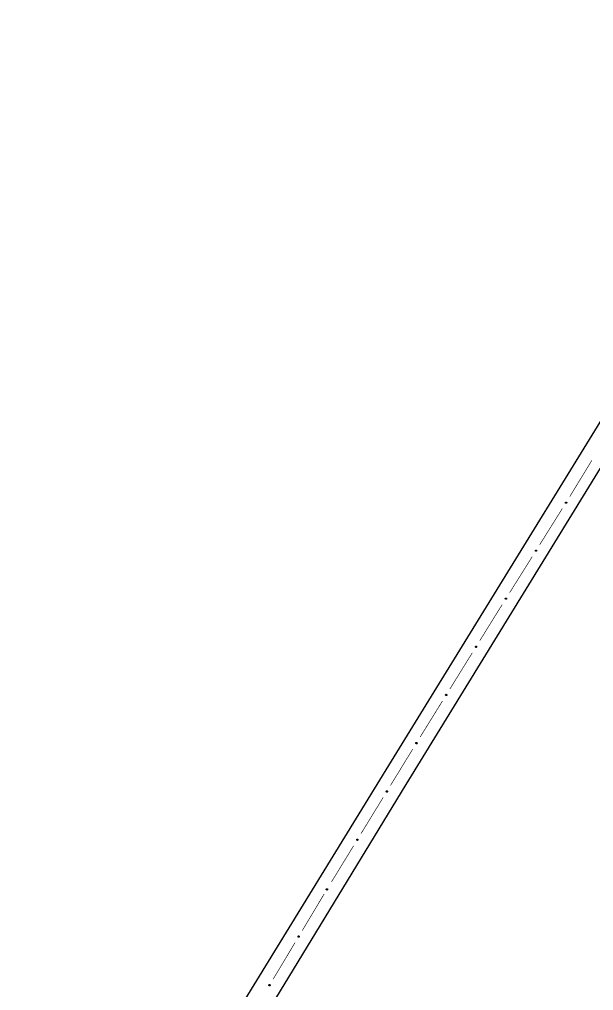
# Model space of a CAD drawing. Extents: x 210853 to 212686, y 4878863 to 4882037.
# Drawn here: x 211315.6 to 211477.8, y 4879489.9 to 4879764.3 of the extents above; entities that cross this region are included whole.
import ezdxf

# ---------------------------------------------------------------- set-up
doc = ezdxf.new("R2010")
doc.units = 0
doc.header["$LTSCALE"] = 1.5
doc.header["$MEASUREMENT"] = 0
doc.layers.add('SV-EIXO-ROD-ESTR', color=7, linetype='CONTINUOUS')
doc.layers.add('SV-EST-MUNIC-PAV', color=20, linetype='CONTINUOUS')

msp = doc.modelspace()

# ---------------------------------------------------------------- linework, layer by layer
at = {"layer": 'SV-EIXO-ROD-ESTR', "const_width": 0.18}
for points in [[(211477.306377, 4879639.716605), (211471.056002, 4879629.472934)], [(211468.946785, 4879626.074296), (211462.580092, 4879615.90251)], [(211460.457862, 4879612.511915), (211454.091169, 4879602.340129)], [(211451.968938, 4879598.949534), (211450.907823, 4879597.254236)], [(211450.543976, 4879596.672933), (211445.642562, 4879588.752656)], [(211450.907823, 4879597.254236), (211450.543976, 4879596.672933)], [(211443.537645, 4879585.351285), (211437.222894, 4879575.147172)], [(211435.117978, 4879571.745801), (211428.803227, 4879561.541688)], [(211426.711206, 4879558.132384), (211420.451518, 4879547.894401)], [(211418.364955, 4879544.48174), (211412.105267, 4879534.243756)], [(211410.018705, 4879530.831095), (211403.759017, 4879520.593111)], [(211401.685085, 4879517.17281), (211395.522978, 4879506.875799)], [(211393.468942, 4879503.443462), (211387.306835, 4879493.14645)]]:
    msp.add_lwpolyline(points, dxfattribs=at)
at = {"layer": 'SV-EIXO-ROD-ESTR'}
for points in [[(211470.177441, 4879627.83298), (211470.189081, 4879627.785477), (211470.189372, 4879627.74227), (211470.179242, 4879627.706164), (211470.161971, 4879627.676592), (211470.140894, 4879627.648328), (211470.113358, 4879627.624521), (211470.076942, 4879627.604867), (211470.029372, 4879627.592856), (211469.985092, 4879627.595467), (211469.949162, 4879627.603504), (211469.917289, 4879627.619738), (211469.890175, 4879627.640673), (211469.866391, 4879627.670094), (211469.846834, 4879627.707192), (211469.835914, 4879627.755318), (211469.83592, 4879627.797678), (211469.846635, 4879627.832345), (211469.863158, 4879627.864285), (211469.885021, 4879627.892882), (211469.912186, 4879627.916096), (211469.949574, 4879627.935719), (211469.997217, 4879627.945868), (211470.039466, 4879627.946345), (211470.074274, 4879627.936119), (211470.105353, 4879627.919144), (211470.133958, 4879627.898349), (211470.159042, 4879627.871665), (211470.177441, 4879627.83298)], [(211461.688517, 4879614.270599), (211461.700158, 4879614.223096), (211461.700448, 4879614.179889), (211461.690319, 4879614.143783), (211461.673048, 4879614.114211), (211461.651971, 4879614.085947), (211461.624435, 4879614.06214), (211461.588019, 4879614.042486), (211461.540449, 4879614.030475), (211461.496168, 4879614.033086), (211461.460239, 4879614.041123), (211461.428366, 4879614.057357), (211461.401252, 4879614.078292), (211461.377468, 4879614.107713), (211461.357911, 4879614.144811), (211461.346991, 4879614.192937), (211461.346997, 4879614.235297), (211461.357712, 4879614.269964), (211461.374235, 4879614.301903), (211461.396098, 4879614.3305), (211461.423263, 4879614.353714), (211461.460651, 4879614.373338), (211461.508294, 4879614.383487), (211461.550543, 4879614.383963), (211461.585351, 4879614.373738), (211461.61643, 4879614.356763), (211461.645035, 4879614.335968), (211461.670119, 4879614.309284), (211461.688517, 4879614.270599)], [(211453.199594, 4879600.708218), (211453.211235, 4879600.660715), (211453.211525, 4879600.617508), (211453.201395, 4879600.581402), (211453.184124, 4879600.55183), (211453.163048, 4879600.523566), (211453.135511, 4879600.499758), (211453.099096, 4879600.480105), (211453.051526, 4879600.468093), (211453.007245, 4879600.470705), (211452.971316, 4879600.478742), (211452.939443, 4879600.494976), (211452.912329, 4879600.51591), (211452.888545, 4879600.545332), (211452.868988, 4879600.58243), (211452.858068, 4879600.630555), (211452.858074, 4879600.672916), (211452.868789, 4879600.707583), (211452.885312, 4879600.739522), (211452.907175, 4879600.768119), (211452.93434, 4879600.791333), (211452.971727, 4879600.810957), (211453.01937, 4879600.821106), (211453.06162, 4879600.821582), (211453.096428, 4879600.811357), (211453.127507, 4879600.794382), (211453.156112, 4879600.773587), (211453.181196, 4879600.746903), (211453.199594, 4879600.708218)], [(211444.759319, 4879587.116221), (211444.771201, 4879587.068778), (211444.771712, 4879587.025573), (211444.761766, 4879586.989415), (211444.744647, 4879586.959755), (211444.723714, 4879586.931385), (211444.6963, 4879586.907437), (211444.659985, 4879586.887598), (211444.612477, 4879586.875344), (211444.568183, 4879586.87773), (211444.532213, 4879586.885584), (211444.500258, 4879586.901655), (211444.473038, 4879586.922451), (211444.449104, 4879586.951751), (211444.429358, 4879586.988748), (211444.418193, 4879587.036818), (211444.417983, 4879587.079178), (211444.428521, 4879587.113899), (211444.444881, 4879587.145922), (211444.466598, 4879587.17463), (211444.493644, 4879587.197983), (211444.530931, 4879587.217796), (211444.578522, 4879587.228188), (211444.620769, 4879587.22888), (211444.655628, 4879587.218832), (211444.686793, 4879587.202016), (211444.715504, 4879587.181367), (211444.740724, 4879587.154811), (211444.759319, 4879587.116221)], [(211436.339651, 4879573.510737), (211436.351533, 4879573.463294), (211436.352044, 4879573.420089), (211436.342099, 4879573.383931), (211436.324979, 4879573.354271), (211436.304047, 4879573.325901), (211436.276632, 4879573.301953), (211436.240317, 4879573.282114), (211436.192809, 4879573.26986), (211436.148515, 4879573.272246), (211436.112545, 4879573.2801), (211436.08059, 4879573.296171), (211436.05337, 4879573.316967), (211436.029436, 4879573.346267), (211436.00969, 4879573.383264), (211435.998525, 4879573.431334), (211435.998315, 4879573.473694), (211436.008853, 4879573.508415), (211436.025213, 4879573.540438), (211436.04693, 4879573.569146), (211436.073976, 4879573.592499), (211436.111263, 4879573.612312), (211436.158854, 4879573.622704), (211436.201101, 4879573.623396), (211436.23596, 4879573.613348), (211436.267125, 4879573.596532), (211436.295836, 4879573.575883), (211436.321056, 4879573.549327), (211436.339651, 4879573.510737)], [(211427.923354, 4879559.903876), (211427.935492, 4879559.856497), (211427.936235, 4879559.813296), (211427.926484, 4879559.777085), (211427.909525, 4879559.747334), (211427.888745, 4879559.718851), (211427.86146, 4879559.694756), (211427.825253, 4879559.674721), (211427.777811, 4879559.662212), (211427.733506, 4879559.664359), (211427.697494, 4879559.672019), (211427.665452, 4879559.687917), (211427.638121, 4879559.708567), (211427.614029, 4879559.737737), (211427.594085, 4879559.774628), (211427.58266, 4879559.822636), (211427.582222, 4879559.864995), (211427.592573, 4879559.899772), (211427.60876, 4879559.931883), (211427.630322, 4879559.960708), (211427.657243, 4879559.984205), (211427.694422, 4879560.00422), (211427.741956, 4879560.014867), (211427.784199, 4879560.015787), (211427.819112, 4879560.005927), (211427.850366, 4879559.989279), (211427.879188, 4879559.968785), (211427.904551, 4879559.942366), (211427.923354, 4879559.903876)], [(211419.577103, 4879546.253231), (211419.589241, 4879546.205853), (211419.589985, 4879546.162651), (211419.580234, 4879546.126441), (211419.563274, 4879546.096689), (211419.542495, 4879546.068206), (211419.51521, 4879546.044111), (211419.479002, 4879546.024076), (211419.431561, 4879546.011567), (211419.387255, 4879546.013714), (211419.351243, 4879546.021374), (211419.319202, 4879546.037273), (211419.29187, 4879546.057922), (211419.267779, 4879546.087092), (211419.247834, 4879546.123983), (211419.23641, 4879546.171992), (211419.235971, 4879546.21435), (211419.246322, 4879546.249127), (211419.26251, 4879546.281238), (211419.284072, 4879546.310063), (211419.310992, 4879546.33356), (211419.348172, 4879546.353575), (211419.395706, 4879546.364223), (211419.437948, 4879546.365142), (211419.472861, 4879546.355282), (211419.504116, 4879546.338634), (211419.532938, 4879546.31814), (211419.5583, 4879546.291721), (211419.577103, 4879546.253231)], [(211411.230853, 4879532.602586), (211411.24299, 4879532.555208), (211411.243734, 4879532.512006), (211411.233983, 4879532.475796), (211411.217023, 4879532.446044), (211411.196244, 4879532.417561), (211411.168959, 4879532.393466), (211411.132752, 4879532.373432), (211411.08531, 4879532.360922), (211411.041005, 4879532.363069), (211411.004993, 4879532.370729), (211410.972951, 4879532.386628), (211410.945619, 4879532.407277), (211410.921528, 4879532.436447), (211410.901584, 4879532.473338), (211410.890159, 4879532.521347), (211410.889721, 4879532.563705), (211410.900072, 4879532.598482), (211410.916259, 4879532.630593), (211410.937821, 4879532.659418), (211410.964741, 4879532.682916), (211411.001921, 4879532.70293), (211411.049455, 4879532.713578), (211411.091697, 4879532.714498), (211411.126611, 4879532.704638), (211411.157865, 4879532.687989), (211411.186687, 4879532.667496), (211411.21205, 4879532.641076), (211411.230853, 4879532.602586)], [(211402.650913, 4879518.572361), (211402.663501, 4879518.5251), (211402.664655, 4879518.481908), (211402.655249, 4879518.445606), (211402.638573, 4879518.415695), (211402.618065, 4879518.387015), (211402.59101, 4879518.362662), (211402.554995, 4879518.342285), (211402.507674, 4879518.329325), (211402.46335, 4879518.331051), (211402.427267, 4879518.338368), (211402.395076, 4879518.353961), (211402.367549, 4879518.37435), (211402.343182, 4879518.40329), (211402.322888, 4879518.43999), (211402.311008, 4879518.487888), (211402.310167, 4879518.53024), (211402.320187, 4879518.565114), (211402.336068, 4879518.597377), (211402.357355, 4879518.626406), (211402.384051, 4879518.650158), (211402.421039, 4879518.670525), (211402.468469, 4879518.681624), (211402.510701, 4879518.682945), (211402.545706, 4879518.673417), (211402.577118, 4879518.657067), (211402.606133, 4879518.636848), (211402.631746, 4879518.610671), (211402.650913, 4879518.572361)], [(211394.6642, 4879505.226393), (211394.676787, 4879505.179132), (211394.677941, 4879505.13594), (211394.668535, 4879505.099638), (211394.651859, 4879505.069726), (211394.631351, 4879505.041047), (211394.604296, 4879505.016694), (211394.568281, 4879504.996316), (211394.520961, 4879504.983357), (211394.476636, 4879504.985082), (211394.440553, 4879504.9924), (211394.408362, 4879505.007993), (211394.380835, 4879505.028382), (211394.356468, 4879505.057322), (211394.336174, 4879505.094021), (211394.324294, 4879505.141919), (211394.323453, 4879505.184272), (211394.333473, 4879505.219145), (211394.349354, 4879505.251409), (211394.370641, 4879505.280437), (211394.397337, 4879505.30419), (211394.434325, 4879505.324557), (211394.481755, 4879505.335656), (211394.523987, 4879505.336977), (211394.558992, 4879505.327449), (211394.590404, 4879505.311099), (211394.619419, 4879505.29088), (211394.645032, 4879505.264702), (211394.6642, 4879505.226393)], [(211386.448057, 4879491.497044), (211386.460645, 4879491.449784), (211386.461799, 4879491.406591), (211386.452393, 4879491.37029), (211386.435716, 4879491.340378), (211386.415209, 4879491.311699), (211386.388154, 4879491.287346), (211386.352139, 4879491.266968), (211386.304818, 4879491.254008), (211386.260494, 4879491.255734), (211386.224411, 4879491.263052), (211386.19222, 4879491.278645), (211386.164693, 4879491.299034), (211386.140326, 4879491.327973), (211386.120031, 4879491.364673), (211386.108151, 4879491.412571), (211386.10731, 4879491.454923), (211386.11733, 4879491.489797), (211386.133212, 4879491.522061), (211386.154499, 4879491.551089), (211386.181195, 4879491.574841), (211386.218182, 4879491.595208), (211386.265613, 4879491.606307), (211386.307845, 4879491.607628), (211386.34285, 4879491.598101), (211386.374262, 4879491.58175), (211386.403277, 4879491.561531), (211386.428889, 4879491.535354), (211386.448057, 4879491.497044)]]:
    msp.add_lwpolyline(points, close=True, dxfattribs=at)
for points in [[(211469.912186, 4879627.916096), (211469.835914, 4879627.755318)], [(211469.885021, 4879627.892882), (211469.83592, 4879627.797678)], [(211469.89684, 4879627.900473), (211469.838906, 4879627.782196)], [(211469.929975, 4879627.919977), (211469.845097, 4879627.738077)], [(211469.949574, 4879627.935719), (211469.846834, 4879627.707192)], [(211469.972655, 4879627.936727), (211469.857794, 4879627.691495)], [(211469.997217, 4879627.945868), (211469.866391, 4879627.670094)], [(211470.016341, 4879627.944798), (211469.879903, 4879627.659949)], [(211470.039466, 4879627.946345), (211469.890175, 4879627.640673)], [(211470.054377, 4879627.938698), (211469.904908, 4879627.63303)], [(211470.074274, 4879627.936119), (211469.917289, 4879627.619738)], [(211470.088069, 4879627.925659), (211469.931943, 4879627.614498)], [(211470.105353, 4879627.919144), (211469.949162, 4879627.603504)], [(211470.118575, 4879627.904955), (211469.971278, 4879627.602756)], [(211470.133958, 4879627.898349), (211469.985092, 4879627.595467)], [(211470.143871, 4879627.881073), (211470.010038, 4879627.597813)], [(211470.159042, 4879627.871665), (211470.029372, 4879627.592856)], [(211470.166271, 4879627.852564), (211470.053433, 4879627.602847)], [(211470.177441, 4879627.83298), (211470.076942, 4879627.604867)], [(211470.18273, 4879627.806847), (211470.098717, 4879627.621186)], [(211470.189081, 4879627.785477), (211470.113358, 4879627.624521)], [(211470.189353, 4879627.760848), (211470.130987, 4879627.644452)], [(211470.189372, 4879627.74227), (211470.140894, 4879627.648328)], [(211461.423263, 4879614.353714), (211461.346991, 4879614.192937)], [(211461.396098, 4879614.3305), (211461.346997, 4879614.235297)], [(211461.407917, 4879614.338092), (211461.349983, 4879614.219815)], [(211461.441052, 4879614.357596), (211461.356174, 4879614.175696)], [(211461.460651, 4879614.373338), (211461.357911, 4879614.144811)], [(211461.483732, 4879614.374346), (211461.368871, 4879614.129114)], [(211461.508294, 4879614.383487), (211461.377468, 4879614.107713)], [(211461.527418, 4879614.382417), (211461.39098, 4879614.097568)], [(211461.550543, 4879614.383963), (211461.401252, 4879614.078292)], [(211461.565454, 4879614.376317), (211461.415985, 4879614.070648)], [(211461.585351, 4879614.373738), (211461.428366, 4879614.057357)], [(211461.599146, 4879614.363277), (211461.44302, 4879614.052117)], [(211461.61643, 4879614.356763), (211461.460239, 4879614.041123)], [(211461.629652, 4879614.342574), (211461.482354, 4879614.040375)], [(211461.645035, 4879614.335968), (211461.496168, 4879614.033086)], [(211461.654948, 4879614.318692), (211461.521114, 4879614.035432)], [(211461.670119, 4879614.309284), (211461.540449, 4879614.030475)], [(211461.677348, 4879614.290183), (211461.564509, 4879614.040466)], [(211461.688517, 4879614.270599), (211461.588019, 4879614.042486)], [(211461.693807, 4879614.244466), (211461.609794, 4879614.058805)], [(211461.700158, 4879614.223096), (211461.624435, 4879614.06214)], [(211461.70043, 4879614.198467), (211461.642063, 4879614.082071)], [(211461.700448, 4879614.179889), (211461.651971, 4879614.085947)], [(211452.93434, 4879600.791333), (211452.858068, 4879600.630555)], [(211452.907175, 4879600.768119), (211452.858074, 4879600.672916)], [(211452.918994, 4879600.77571), (211452.86106, 4879600.657434)], [(211452.952129, 4879600.795215), (211452.86725, 4879600.613315)], [(211452.971727, 4879600.810957), (211452.868988, 4879600.58243)], [(211452.994808, 4879600.811965), (211452.879948, 4879600.566733)], [(211453.01937, 4879600.821106), (211452.888545, 4879600.545332)], [(211453.038495, 4879600.820036), (211452.902057, 4879600.535187)], [(211453.06162, 4879600.821582), (211452.912329, 4879600.51591)], [(211453.076531, 4879600.813936), (211452.927062, 4879600.508267)], [(211453.096428, 4879600.811357), (211452.939443, 4879600.494976)], [(211453.110223, 4879600.800896), (211452.954097, 4879600.489736)], [(211453.127507, 4879600.794382), (211452.971316, 4879600.478742)], [(211453.140728, 4879600.780193), (211452.993431, 4879600.477994)], [(211453.156112, 4879600.773587), (211453.007245, 4879600.470705)], [(211453.166024, 4879600.75631), (211453.032191, 4879600.473051)], [(211453.181196, 4879600.746903), (211453.051526, 4879600.468093)], [(211453.188425, 4879600.727802), (211453.075586, 4879600.478084)], [(211453.199594, 4879600.708218), (211453.099096, 4879600.480105)], [(211453.204883, 4879600.682085), (211453.12087, 4879600.496424)], [(211453.211235, 4879600.660715), (211453.135511, 4879600.499758)], [(211453.211507, 4879600.636085), (211453.15314, 4879600.519689)], [(211453.211525, 4879600.617508), (211453.163048, 4879600.523566)], [(211444.466598, 4879587.17463), (211444.417983, 4879587.079178)], [(211444.493644, 4879587.197983), (211444.418193, 4879587.036818)], [(211444.478378, 4879587.182282), (211444.421048, 4879587.063711)], [(211444.511413, 4879587.201955), (211444.427463, 4879587.019624)], [(211444.530931, 4879587.217796), (211444.429358, 4879586.988748)], [(211444.554007, 4879587.218922), (211444.440398, 4879586.973107)], [(211444.578522, 4879587.228188), (211444.449104, 4879586.951751)], [(211444.597651, 4879587.227216), (211444.462668, 4879586.941675)], [(211444.620769, 4879587.22888), (211444.473038, 4879586.922451)], [(211444.635718, 4879587.22131), (211444.487809, 4879586.914883)], [(211444.655628, 4879587.218832), (211444.500258, 4879586.901655)], [(211444.669476, 4879587.208442), (211444.514939, 4879586.89649)], [(211444.686793, 4879587.202016), (211444.532213, 4879586.885584)], [(211444.700087, 4879587.187894), (211444.554332, 4879586.884949)], [(211444.715504, 4879587.181367), (211444.568183, 4879586.87773)], [(211444.725504, 4879587.164141), (211444.593117, 4879586.880203)], [(211444.740724, 4879587.154811), (211444.612477, 4879586.875344)], [(211444.74805, 4879587.135747), (211444.636486, 4879586.885458)], [(211444.759319, 4879587.116221), (211444.659985, 4879586.887598)], [(211444.764741, 4879587.090115), (211444.681676, 4879586.904028)], [(211444.771201, 4879587.068778), (211444.6963, 4879586.907437)], [(211444.771599, 4879587.04415), (211444.713827, 4879586.927458)], [(211444.771712, 4879587.025573), (211444.723714, 4879586.931385)], [(211436.04693, 4879573.569146), (211435.998315, 4879573.473694)], [(211436.073976, 4879573.592499), (211435.998525, 4879573.431334)], [(211436.05871, 4879573.576798), (211436.00138, 4879573.458227)], [(211436.091745, 4879573.596471), (211436.007795, 4879573.41414)], [(211436.111263, 4879573.612312), (211436.00969, 4879573.383264)], [(211436.134339, 4879573.613438), (211436.02073, 4879573.367623)], [(211436.158854, 4879573.622704), (211436.029436, 4879573.346267)], [(211436.177984, 4879573.621732), (211436.043, 4879573.336191)], [(211436.201101, 4879573.623396), (211436.05337, 4879573.316967)], [(211436.21605, 4879573.615826), (211436.068142, 4879573.309399)], [(211436.23596, 4879573.613348), (211436.08059, 4879573.296171)], [(211436.249809, 4879573.602958), (211436.095271, 4879573.291006)], [(211436.267125, 4879573.596532), (211436.112545, 4879573.2801)], [(211436.280419, 4879573.58241), (211436.134664, 4879573.279465)], [(211436.295836, 4879573.575883), (211436.148515, 4879573.272246)], [(211436.305836, 4879573.558657), (211436.173449, 4879573.274719)], [(211436.321056, 4879573.549327), (211436.192809, 4879573.26986)], [(211436.328382, 4879573.530263), (211436.216818, 4879573.279974)], [(211436.339651, 4879573.510737), (211436.240317, 4879573.282114)], [(211436.345073, 4879573.484631), (211436.262008, 4879573.298544)], [(211436.351533, 4879573.463294), (211436.276632, 4879573.301953)], [(211436.351931, 4879573.438666), (211436.294159, 4879573.321974)], [(211436.352044, 4879573.420089), (211436.304047, 4879573.325901)], [(211427.630322, 4879559.960708), (211427.582222, 4879559.864995)], [(211427.657243, 4879559.984205), (211427.58266, 4879559.822636)], [(211427.642061, 4879559.968422), (211427.585371, 4879559.849545)], [(211427.67499, 4879559.988273), (211427.592023, 4879559.805493)], [(211427.694422, 4879560.00422), (211427.594085, 4879559.774628)], [(211427.717491, 4879560.00547), (211427.605209, 4879559.759046)], [(211427.741956, 4879560.014867), (211427.614029, 4879559.737737)], [(211427.761091, 4879560.013998), (211427.627647, 4879559.727734)], [(211427.784199, 4879560.015787), (211427.638121, 4879559.708567)], [(211427.799189, 4879560.008297), (211427.652933, 4879559.701078)], [(211427.819112, 4879560.005927), (211427.665452, 4879559.687917)], [(211427.833016, 4879559.995612), (211427.680161, 4879559.682831)], [(211427.850366, 4879559.989279), (211427.697494, 4879559.672019)], [(211427.863736, 4879559.975229), (211427.719616, 4879559.671503)], [(211427.879188, 4879559.968785), (211427.733506, 4879559.664359)], [(211427.889281, 4879559.951614), (211427.758426, 4879559.666966)], [(211427.904551, 4879559.942366), (211427.777811, 4879559.662212)], [(211427.911979, 4879559.923341), (211427.801766, 4879559.672455)], [(211427.923354, 4879559.903876), (211427.825253, 4879559.674721)], [(211427.928917, 4879559.8778), (211427.846855, 4879559.691268)], [(211427.935492, 4879559.856497), (211427.86146, 4879559.694756)], [(211427.936022, 4879559.831872), (211427.878879, 4879559.71487)], [(211427.936235, 4879559.813296), (211427.888745, 4879559.718851)], [(211419.284072, 4879546.310063), (211419.235971, 4879546.21435)], [(211419.310992, 4879546.33356), (211419.23641, 4879546.171992)], [(211419.29581, 4879546.317777), (211419.23912, 4879546.1989)], [(211419.328739, 4879546.337628), (211419.245773, 4879546.154848)], [(211419.348172, 4879546.353575), (211419.247834, 4879546.123983)], [(211419.371241, 4879546.354825), (211419.258958, 4879546.108402)], [(211419.395706, 4879546.364223), (211419.267779, 4879546.087092)], [(211419.41484, 4879546.363353), (211419.281397, 4879546.077089)], [(211419.437948, 4879546.365142), (211419.29187, 4879546.057922)], [(211419.452938, 4879546.357653), (211419.306682, 4879546.050434)], [(211419.472861, 4879546.355282), (211419.319202, 4879546.037273)], [(211419.486765, 4879546.344967), (211419.33391, 4879546.032187)], [(211419.504116, 4879546.338634), (211419.351243, 4879546.021374)], [(211419.517486, 4879546.324584), (211419.373365, 4879546.020858)], [(211419.532938, 4879546.31814), (211419.387255, 4879546.013714)], [(211419.543031, 4879546.300969), (211419.412175, 4879546.016321)], [(211419.5583, 4879546.291721), (211419.431561, 4879546.011567)], [(211419.565729, 4879546.272697), (211419.455515, 4879546.02181)], [(211419.577103, 4879546.253231), (211419.479002, 4879546.024076)], [(211419.582666, 4879546.227155), (211419.500604, 4879546.040623)], [(211419.589241, 4879546.205853), (211419.51521, 4879546.044111)], [(211419.589771, 4879546.181227), (211419.532629, 4879546.064226)], [(211419.589985, 4879546.162651), (211419.542495, 4879546.068206)], [(211410.937821, 4879532.659418), (211410.889721, 4879532.563705)], [(211410.964741, 4879532.682916), (211410.890159, 4879532.521347)], [(211410.94956, 4879532.667133), (211410.892869, 4879532.548255)], [(211410.982489, 4879532.686983), (211410.899522, 4879532.504203)], [(211411.001921, 4879532.70293), (211410.901584, 4879532.473338)], [(211411.02499, 4879532.70418), (211410.912707, 4879532.457757)], [(211411.049455, 4879532.713578), (211410.921528, 4879532.436447)], [(211411.06859, 4879532.712709), (211410.935146, 4879532.426445)], [(211411.091697, 4879532.714498), (211410.945619, 4879532.407277)], [(211411.106687, 4879532.707008), (211410.960432, 4879532.399789)], [(211411.126611, 4879532.704638), (211410.972951, 4879532.386628)], [(211411.140515, 4879532.694322), (211410.98766, 4879532.381542)], [(211411.157865, 4879532.687989), (211411.004993, 4879532.370729)], [(211411.171235, 4879532.67394), (211411.027115, 4879532.370213)], [(211411.186687, 4879532.667496), (211411.041005, 4879532.363069)], [(211411.19678, 4879532.650324), (211411.065925, 4879532.365677)], [(211411.21205, 4879532.641076), (211411.08531, 4879532.360922)], [(211411.219478, 4879532.622052), (211411.109264, 4879532.371165)], [(211411.230853, 4879532.602586), (211411.132752, 4879532.373432)], [(211411.236416, 4879532.57651), (211411.154354, 4879532.389978)], [(211411.24299, 4879532.555208), (211411.168959, 4879532.393466)], [(211411.243521, 4879532.530583), (211411.186378, 4879532.413581)], [(211411.243734, 4879532.512006), (211411.196244, 4879532.417561)], [(211402.357355, 4879518.626406), (211402.310167, 4879518.53024)], [(211402.384051, 4879518.650158), (211402.311008, 4879518.487888)], [(211402.36902, 4879518.634231), (211402.313462, 4879518.51482)], [(211402.401759, 4879518.654394), (211402.320533, 4879518.470834)], [(211402.421039, 4879518.670525), (211402.322888, 4879518.43999)], [(211402.444095, 4879518.671994), (211402.334159, 4879518.424515)], [(211402.468469, 4879518.681624), (211402.343182, 4879518.40329)], [(211402.487611, 4879518.680937), (211402.356894, 4879518.393417)], [(211402.510701, 4879518.682945), (211402.367549, 4879518.37435)], [(211402.525761, 4879518.675598), (211402.382432, 4879518.367003)], [(211402.545706, 4879518.673417), (211402.395076, 4879518.353961)], [(211402.559708, 4879518.663234), (211402.409832, 4879518.349015)], [(211402.577118, 4879518.657067), (211402.427267, 4879518.338368)], [(211402.590621, 4879518.643145), (211402.449393, 4879518.338062)], [(211402.606133, 4879518.636848), (211402.46335, 4879518.331051)], [(211402.616389, 4879518.619773), (211402.488244, 4879518.333895)], [(211402.631746, 4879518.610671), (211402.507674, 4879518.329325)], [(211402.639355, 4879518.591718), (211402.53153, 4879518.339795)], [(211402.650913, 4879518.572361), (211402.554995, 4879518.342285)], [(211402.656724, 4879518.546339), (211402.576439, 4879518.359036)], [(211402.663501, 4879518.5251), (211402.59101, 4879518.362662)], [(211402.664265, 4879518.500481), (211402.608237, 4879518.382942)], [(211402.664655, 4879518.481908), (211402.618065, 4879518.387015)], [(211394.370641, 4879505.280437), (211394.323453, 4879505.184272)], [(211394.397337, 4879505.30419), (211394.324294, 4879505.141919)], [(211394.382306, 4879505.288263), (211394.326748, 4879505.168852)], [(211394.415045, 4879505.308426), (211394.333819, 4879505.124866)], [(211394.434325, 4879505.324557), (211394.336174, 4879505.094021)], [(211394.457381, 4879505.326026), (211394.347445, 4879505.078547)], [(211394.481755, 4879505.335656), (211394.356468, 4879505.057322)], [(211394.500897, 4879505.334968), (211394.37018, 4879505.047449)], [(211394.523987, 4879505.336977), (211394.380835, 4879505.028382)], [(211394.539048, 4879505.32963), (211394.395718, 4879505.021035)], [(211394.558992, 4879505.327449), (211394.408362, 4879505.007993)], [(211394.572994, 4879505.317266), (211394.423118, 4879505.003047)], [(211394.590404, 4879505.311099), (211394.440553, 4879504.9924)], [(211394.603907, 4879505.297177), (211394.462679, 4879504.992094)], [(211394.619419, 4879505.29088), (211394.476636, 4879504.985082)], [(211394.629675, 4879505.273805), (211394.501531, 4879504.987927)], [(211394.645032, 4879505.264702), (211394.520961, 4879504.983357)], [(211394.652641, 4879505.24575), (211394.544816, 4879504.993827)], [(211394.6642, 4879505.226393), (211394.568281, 4879504.996316)], [(211394.67001, 4879505.200371), (211394.589725, 4879505.013067)], [(211394.676787, 4879505.179132), (211394.604296, 4879505.016694)], [(211394.677551, 4879505.154513), (211394.621523, 4879505.036973)], [(211394.677941, 4879505.13594), (211394.631351, 4879505.041047)], [(211386.154499, 4879491.551089), (211386.10731, 4879491.454923)], [(211386.181195, 4879491.574841), (211386.108151, 4879491.412571)], [(211386.166164, 4879491.558915), (211386.110606, 4879491.439504)], [(211386.198902, 4879491.579078), (211386.117677, 4879491.395517)], [(211386.218182, 4879491.595208), (211386.120031, 4879491.364673)], [(211386.241239, 4879491.596677), (211386.131303, 4879491.349198)], [(211386.265613, 4879491.606307), (211386.140326, 4879491.327973)], [(211386.284755, 4879491.60562), (211386.154038, 4879491.318101)], [(211386.307845, 4879491.607628), (211386.164693, 4879491.299034)], [(211386.322905, 4879491.600282), (211386.179576, 4879491.291686)], [(211386.34285, 4879491.598101), (211386.19222, 4879491.278645)], [(211386.356851, 4879491.587918), (211386.206976, 4879491.273699)], [(211386.374262, 4879491.58175), (211386.224411, 4879491.263052)], [(211386.387764, 4879491.567828), (211386.246537, 4879491.262746)], [(211386.403277, 4879491.561531), (211386.260494, 4879491.255734)], [(211386.413533, 4879491.544457), (211386.285388, 4879491.258578)], [(211386.428889, 4879491.535354), (211386.304818, 4879491.254008)], [(211386.436498, 4879491.516401), (211386.328674, 4879491.264478)], [(211386.448057, 4879491.497044), (211386.352139, 4879491.266968)], [(211386.453868, 4879491.471023), (211386.373582, 4879491.283719)], [(211386.460645, 4879491.449784), (211386.388154, 4879491.287346)], [(211386.461409, 4879491.425165), (211386.405381, 4879491.307625)], [(211386.461799, 4879491.406591), (211386.415209, 4879491.311699)]]:
    msp.add_lwpolyline(points, dxfattribs=at)
at = {"layer": 'SV-EST-MUNIC-PAV', "linetype": 'Continuous'}
for points in [[(211315.6452, 4879383.850672, 11.044845), (211379.427296, 4879487.437193, 11.044845), (211419.974565, 4879553.527039, 10.984767), (211508.783806, 4879697.81512, 12.262037), (211581.774019, 4879817.686218, 12.13431), (211593.698826, 4879837.458303, 12.183435)], [(211593.698392, 4879824.884434, 12.13431), (211586.905328, 4879813.703474, 12.13431), (211524.967536, 4879711.452808, 12.13431), (211513.516395, 4879692.692815, 12.45854), (211424.727354, 4879548.184903, 11.240221), (211386.621612, 4879485.527279, 11.151794)]]:
    msp.add_polyline3d(points, dxfattribs=at)

doc.saveas('drawing.dxf')
